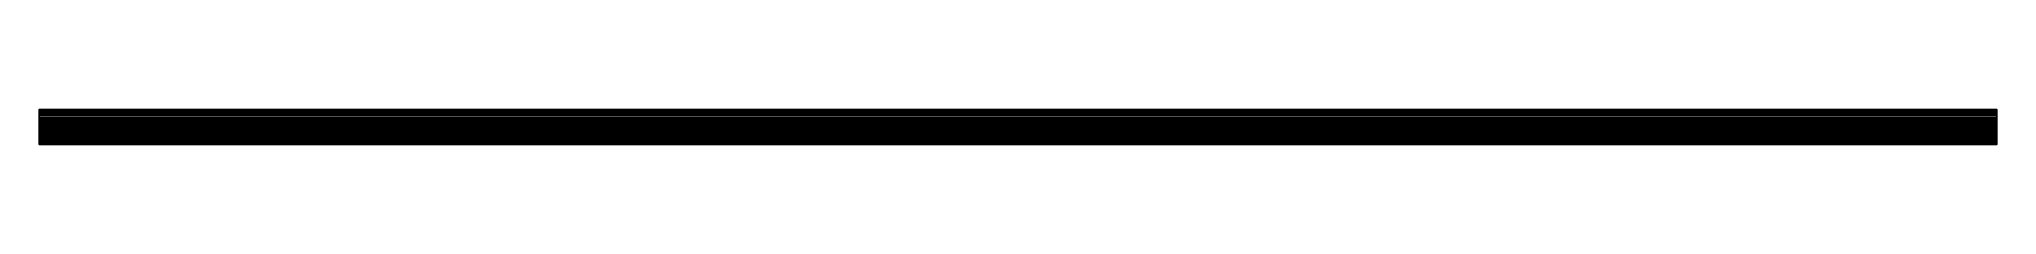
# Model space of a CAD drawing. Extents: x -1000 to 0, y -37 to -20.
import ezdxf

# ---------------------------------------------------------------- set-up
doc = ezdxf.new("R2010")
doc.units = 0
doc.header["$MEASUREMENT"] = 0

msp = doc.modelspace()

# ---------------------------------------------------------------- linework, layer by layer
for points in [[(-1000, -19.6, 0.6), (-1000, -20.8, 0.6), (-1000, -20.8, 10), (-1000, -19.6, 10.3)], [(-1000, -19.6, 0.6), (-1000, -19.7, 0.4), (-1000, -20.8, 0.4), (-1000, -20.8, 0.6)], [(-1000, -19.6, 10.3), (-1000, -19.8, 10.9), (-1000, -20.9, 10.3), (-1000, -20.8, 10)], [(-1000, -19.6, 20.7), (-1000, -20.8, 20.7), (-1000, -20.8, 20.9), (-1000, -19.6, 20.9)], [(-1000, -19.6, 20.9), (-1000, -19.8, 21), (-1000, -20.6, 21), (-1000, -20.8, 20.9)], [(-1000, -19.6, 20.7), (-1000, -19.6, 19.3), (-1000, -20.8, 19.3), (-1000, -20.8, 20.7)], [(-1000, -19.6, 19.3), (-1000, -19.8, 18.4), (-1000, -20.9, 18.9), (-1000, -20.8, 19.3)], [(-1000, -19.6, 20.9), (-1000, -20.8, 20.9), (-1000, -20.8, 20.7), (-1000, -19.6, 20.7)], [(-1000, -20.8, 20.9), (-1000, -20.6, 21), (-1000, -19.8, 21), (-1000, -19.6, 20.9)], [(-1000, -20.8, 20.7), (-1000, -20.8, 19.3), (-1000, -19.6, 19.3), (-1000, -19.6, 20.7)], [(-1000, -20.8, 19.3), (-1000, -20.9, 18.9), (-1000, -19.8, 18.4), (-1000, -19.6, 19.3)], [(-1000, -19.7, 0.4), (-1000, -19.6, 0.6), (0, -19.6, 0.6), (0, -19.7, 0.4)], [(0, -19.6, 10.3), (0, -19.6, 0.6), (-1000, -19.6, 0.6), (-1000, -19.6, 10.3)], [(-1000, -19.6, 10.3), (-1000, -19.8, 10.9), (0, -19.8, 10.9), (0, -19.6, 10.3)], [(0, -19.8, 21), (0, -19.6, 20.9), (-1000, -19.6, 20.9), (-1000, -19.8, 21)], [(-1000, -19.6, 20.9), (-1000, -19.6, 20.7), (0, -19.6, 20.7), (0, -19.6, 20.9)], [(0, -19.6, 20.7), (-1000, -19.6, 20.7), (-1000, -19.6, 19.3), (0, -19.6, 19.3)], [(0, -19.6, 19.3), (-1000, -19.6, 19.3), (-1000, -19.8, 18.4), (0, -19.8, 18.4)], [(-1000, -19.7, 0.4), (-1000, -20.8, 0.4), (-1000, -20.6, 0.1), (-1000, -19.9, 0.1)], [(0, -19.9, 0.1), (0, -19.7, 0.4), (-1000, -19.7, 0.4), (-1000, -19.9, 0.1)], [(-1000, -19.8, 10.9), (-1000, -20.1, 11.4), (-1000, -21.1, 10.5), (-1000, -20.9, 10.3)], [(-1000, -20.9, 18.9), (-1000, -21, 18.7), (-1000, -20.2, 17.7), (-1000, -19.8, 18.4)], [(-1000, -19.8, 18.4), (-1000, -20.2, 17.7), (-1000, -21, 18.7), (-1000, -20.9, 18.9)], [(0, -19.8, 10.9), (0, -20.1, 11.4), (-1000, -20.1, 11.4), (-1000, -19.8, 10.9)], [(0, -20.6, 21), (0, -19.8, 21), (-1000, -19.8, 21), (-1000, -20.6, 21)], [(0, -19.8, 18.4), (-1000, -19.8, 18.4), (-1000, -20.2, 17.7), (0, -20.2, 17.7)], [(-1000, -19.9, 0.1), (-1000, -20.6, 0.1), (-1000, -20.2), (-1000, -19.9, 0.1)], [(0, -20.2), (0, -19.9, 0.1), (-1000, -19.9, 0.1), (-1000, -20.2)], [(0, -19.6, 0.6), (0, -20.8, 0.6), (0, -20.8, 10), (0, -19.6, 10.3)], [(0, -19.6, 0.6), (0, -19.7, 0.4), (0, -20.8, 0.4), (0, -20.8, 0.6)], [(0, -19.6, 10.3), (0, -19.8, 10.9), (0, -20.9, 10.3), (0, -20.8, 10)], [(0, -19.6, 20.7), (0, -20.8, 20.7), (0, -20.8, 20.9), (0, -19.6, 20.9)], [(0, -19.6, 20.9), (0, -19.8, 21), (0, -20.6, 21), (0, -20.8, 20.9)], [(0, -19.6, 20.7), (0, -19.6, 19.3), (0, -20.8, 19.3), (0, -20.8, 20.7)], [(0, -19.6, 19.3), (0, -19.8, 18.4), (0, -20.9, 18.9), (0, -20.8, 19.3)], [(0, -19.6, 20.9), (0, -20.8, 20.9), (0, -20.8, 20.7), (0, -19.6, 20.7)], [(0, -20.8, 20.9), (0, -20.6, 21), (0, -19.8, 21), (0, -19.6, 20.9)], [(0, -20.8, 20.7), (0, -20.8, 19.3), (0, -19.6, 19.3), (0, -19.6, 20.7)], [(0, -20.8, 19.3), (0, -20.9, 18.9), (0, -19.8, 18.4), (0, -19.6, 19.3)], [(0, -19.7, 0.4), (0, -20.8, 0.4), (0, -20.6, 0.1), (0, -19.9, 0.1)], [(0, -19.8, 10.9), (0, -20.1, 11.4), (0, -21.1, 10.5), (0, -20.9, 10.3)], [(0, -20.9, 18.9), (0, -21, 18.7), (0, -20.2, 17.7), (0, -19.8, 18.4)], [(0, -19.8, 18.4), (0, -20.2, 17.7), (0, -21, 18.7), (0, -20.9, 18.9)], [(0, -19.9, 0.1), (0, -20.6, 0.1), (0, -20.2), (0, -19.9, 0.1)], [(-1000, -23.8, 13.2), (-1000, -22, 13.3), (-1000, -20.1, 11.4), (-1000, -21.1, 10.5)], [(-1000, -20.1, 11.4), (-1000, -22, 13.3), (0, -22, 13.3), (0, -20.1, 11.4)], [(-1000, -21, 18.7), (-1000, -20.2, 17.7), (-1000, -21.9, 16.1), (-1000, -22.7, 16.9)], [(-1000, -22.7, 16.9), (-1000, -21.9, 16.1), (-1000, -20.2, 17.7), (-1000, -21, 18.7)], [(-1000, -20.2), (0, -20.2), (0, -20.6, 0.1), (-1000, -20.6, 0.1)], [(0, -20.2, 17.7), (-1000, -20.2, 17.7), (-1000, -21.9, 16.1), (0, -21.9, 16.1)], [(-1000, -20.6, 0.1), (0, -20.6, 0.1), (0, -20.8, 0.4), (-1000, -20.8, 0.4)], [(0, -20.8, 20.9), (0, -20.6, 21), (-1000, -20.6, 21), (-1000, -20.8, 20.9)], [(-1000, -20.8, 0.4), (0, -20.8, 0.4), (0, -20.8, 0.6), (-1000, -20.8, 0.6)], [(-1000, -20.8, 0.6), (0, -20.8, 0.6), (0, -20.8, 10), (-1000, -20.8, 10)], [(0, -20.8, 10), (0, -20.9, 10.3), (-1000, -20.9, 10.3), (-1000, -20.8, 10)], [(0, -20.9, 18.9), (0, -20.8, 19.3), (-1000, -20.8, 19.3), (-1000, -20.9, 18.9)], [(0, -20.8, 19.3), (0, -20.8, 20.7), (-1000, -20.8, 20.7), (-1000, -20.8, 19.3)], [(0, -20.8, 20.7), (0, -20.8, 20.9), (-1000, -20.8, 20.9), (-1000, -20.8, 20.7)], [(-1000, -20.9, 10.3), (-1000, -21.1, 10.5), (0, -21.1, 10.5), (0, -20.9, 10.3)], [(0, -21, 18.7), (0, -20.9, 18.9), (-1000, -20.9, 18.9), (-1000, -21, 18.7)], [(0, -22.7, 16.9), (0, -21, 18.7), (-1000, -21, 18.7), (-1000, -22.7, 16.9)], [(0, -21.1, 10.5), (0, -23.8, 13.2), (-1000, -23.8, 13.2), (-1000, -21.1, 10.5)], [(-1000, -21.9, 16.1), (-1000, -22.3, 15.3), (-1000, -23.7, 15.9), (-1000, -22.7, 16.9)], [(-1000, -22.7, 16.9), (-1000, -23.7, 15.9), (-1000, -22.3, 15.3), (-1000, -21.9, 16.1)], [(-1000, -21.9, 16.1), (0, -21.9, 16.1), (0, -22.3, 15.3), (-1000, -22.3, 15.3)], [(-1000, -23.8, 13.2), (-1000, -22.5, 14.1), (-1000, -22.4, 14.5), (-1000, -22, 13.3)], [(-1000, -22, 13.3), (-1000, -22.4, 14.5), (-1000, -22.5, 14.1), (-1000, -23.8, 13.2)], [(0, -22.4, 14.5), (-1000, -22.4, 14.5), (-1000, -22, 13.3), (0, -22, 13.3)], [(-1000, -23.7, 15.9), (-1000, -22.3, 15.3), (-1000, -22.5, 14.1), (-1000, -23.8, 13.2)], [(-1000, -23.8, 13.2), (-1000, -22.5, 14.1), (-1000, -22.3, 15.3), (-1000, -23.7, 15.9)], [(-1000, -22.3, 15.3), (0, -22.3, 15.3), (0, -22.4, 14.5), (-1000, -22.4, 14.5)], [(0, -23.7, 15.9), (0, -22.7, 16.9), (-1000, -22.7, 16.9), (-1000, -23.7, 15.9)], [(-1000, -23.7, 15.9), (-1000, -23.8, 13.2), (-1000, -24.2, 13.4), (-1000, -24.1, 15.6)], [(-1000, -24.1, 15.6), (-1000, -24.2, 13.4), (-1000, -23.8, 13.2), (-1000, -23.7, 15.9)], [(0, -24.1, 15.6), (0, -23.7, 15.9), (-1000, -23.7, 15.9), (-1000, -24.1, 15.6)], [(0, -24.2, 13.4), (0, -23.8, 13.2), (-1000, -23.8, 13.2), (-1000, -24.2, 13.4)], [(-1000, -24.2, 13.4), (-1000, -24.4, 13.5), (-1000, -24.4, 15.6), (-1000, -24.1, 15.6)], [(-1000, -24.1, 15.6), (-1000, -24.4, 15.6), (-1000, -24.4, 13.5), (-1000, -24.2, 13.4)], [(0, -24.4, 15.6), (0, -24.1, 15.6), (-1000, -24.1, 15.6), (-1000, -24.4, 15.6)], [(-1000, -24.4, 13.5), (-1000, -24.2, 13.4), (0, -24.2, 13.4), (0, -24.4, 13.5)], [(-1000, -24.7, 13.4), (-1000, -24.4, 13.5), (-1000, -24.4, 15.6), (-1000, -24.5, 15.6)], [(-1000, -24.5, 15.6), (-1000, -24.4, 15.6), (-1000, -24.4, 13.5), (-1000, -24.7, 13.4)], [(0, -24.7, 13.4), (0, -24.4, 13.5), (-1000, -24.4, 13.5), (-1000, -24.7, 13.4)], [(0, -24.4, 15.6), (0, -24.5, 15.6), (-1000, -24.5, 15.6), (-1000, -24.4, 15.6)], [(-1000, -24.5, 15.6), (-1000, -24.8, 15.8), (-1000, -24.9, 13.2), (-1000, -24.7, 13.4)], [(-1000, -24.7, 13.4), (-1000, -24.9, 13.2), (-1000, -24.8, 15.8), (-1000, -24.5, 15.6)], [(0, -24.5, 15.6), (0, -24.8, 15.8), (-1000, -24.8, 15.8), (-1000, -24.5, 15.6)], [(-1000, -24.9, 13.2), (-1000, -24.7, 13.4), (0, -24.7, 13.4), (0, -24.9, 13.2)], [(-1000, -25.7, 16.7), (-1000, -24.8, 15.8), (-1000, -26.3, 15.5), (-1000, -26.5, 15.9)], [(-1000, -26.3, 15.5), (-1000, -26.1, 14.9), (-1000, -24.9, 14.9), (-1000, -24.8, 15.8)], [(-1000, -26.5, 15.9), (-1000, -26.3, 15.5), (-1000, -24.8, 15.8), (-1000, -25.7, 16.7)], [(0, -25.7, 16.7), (-1000, -25.7, 16.7), (-1000, -24.8, 15.8), (0, -24.8, 15.8)], [(-1000, -26.3, 11.9), (-1000, -26.9, 12.9), (-1000, -26.2, 13.9), (-1000, -24.9, 13.2)], [(-1000, -26.1, 14.9), (-1000, -26.1, 14.4), (-1000, -24.9, 14.1), (-1000, -24.9, 14.9)], [(-1000, -26.1, 14.4), (-1000, -26.2, 13.9), (-1000, -24.9, 13.2), (-1000, -24.9, 14.1)], [(-1000, -24.9, 14.9), (-1000, -24.9, 14.1), (-1000, -26.1, 14.4), (-1000, -26.1, 14.9)], [(-1000, -24.9, 14.1), (-1000, -24.9, 13.2), (-1000, -26.2, 13.9), (-1000, -26.1, 14.4)], [(0, -26.3, 11.9), (-1000, -26.3, 11.9), (-1000, -24.9, 13.2), (0, -24.9, 13.2)], [(-1000, -26.4, 17.4), (-1000, -27.1, 16.5), (-1000, -26.5, 15.9), (-1000, -25.7, 16.7)], [(-1000, -25.7, 16.7), (-1000, -26.5, 15.9), (-1000, -27.1, 16.5), (-1000, -26.4, 17.4)], [(0, -26.4, 17.4), (-1000, -26.4, 17.4), (-1000, -25.7, 16.7), (0, -25.7, 16.7)], [(-1000, -26.1, 14.4), (0, -26.1, 14.4), (0, -26.2, 13.9), (-1000, -26.2, 13.9)], [(0, -26.1, 14.4), (0, -26.1, 14.9), (-1000, -26.1, 14.9), (-1000, -26.1, 14.4)], [(-1000, -26.1, 14.9), (-1000, -26.3, 15.5), (0, -26.3, 15.5), (0, -26.1, 14.9)], [(-1000, -26.2, 13.9), (0, -26.2, 13.9), (0, -26.9, 12.9), (-1000, -26.9, 12.9)], [(-1000, -27.7, 10.5), (-1000, -26.3, 11.9), (-1000, -30.7, 11.9), (-1000, -29.4, 10.5)], [(-1000, -27.4, 12.6), (-1000, -26.9, 12.9), (-1000, -26.3, 11.9), (-1000, -27.4, 11.9)], [(0, -26.3, 11.9), (-1000, -26.3, 11.9), (-1000, -27.7, 10.5), (0, -27.7, 10.5)], [(0, -26.3, 15.5), (0, -26.5, 15.9), (-1000, -26.5, 15.9), (-1000, -26.3, 15.5)], [(-1000, -26.4, 17.4), (-1000, -26.7, 17.5), (-1000, -27.3, 16.8), (-1000, -27.1, 16.5)], [(-1000, -27.1, 16.5), (-1000, -27.3, 16.8), (-1000, -26.7, 17.5), (-1000, -26.4, 17.4)], [(-1000, -26.7, 17.5), (-1000, -26.4, 17.4), (0, -26.4, 17.4), (0, -26.7, 17.5)], [(0, -26.5, 15.9), (0, -27.1, 16.5), (-1000, -27.1, 16.5), (-1000, -26.5, 15.9)], [(-1000, -26.7, 17.5), (-1000, -27, 17.4), (-1000, -27.2, 17.1), (-1000, -27.3, 16.8)], [(-1000, -27.3, 16.8), (-1000, -27.2, 17.1), (-1000, -27, 17.4), (-1000, -26.7, 17.5)], [(0, -27, 17.4), (0, -26.7, 17.5), (-1000, -26.7, 17.5), (-1000, -27, 17.4)], [(-1000, -27.4, 12.6), (-1000, -26.9, 12.9), (0, -26.9, 12.9), (0, -27.4, 12.6)], [(0, -27.2, 17.1), (0, -27, 17.4), (-1000, -27, 17.4), (-1000, -27.2, 17.1)], [(0, -27.1, 16.5), (0, -27.3, 16.8), (-1000, -27.3, 16.8), (-1000, -27.1, 16.5)], [(0, -27.3, 16.8), (0, -27.2, 17.1), (-1000, -27.2, 17.1), (-1000, -27.3, 16.8)], [(-1000, -28.5, 11.9), (-1000, -28.5, 12.4), (-1000, -27.4, 12.6), (-1000, -27.4, 11.9)], [(-1000, -28.5, 12.4), (-1000, -27.4, 12.6), (0, -27.4, 12.6), (0, -28.5, 12.4)], [(-1000, -27.8, 10.3), (-1000, -27.7, 10.5), (-1000, -29.4, 10.5), (-1000, -29.2, 10.3)], [(-1000, -27.8, 10.3), (0, -27.8, 10.3), (0, -27.7, 10.5), (-1000, -27.7, 10.5)], [(-1000, -27.9, 10), (-1000, -27.8, 10.3), (-1000, -29.2, 10.3), (-1000, -29.1, 10)], [(0, -27.9, 10), (-1000, -27.9, 10), (-1000, -27.8, 10.3), (0, -27.8, 10.3)], [(-1000, -27.9, 0.6), (-1000, -29.1, 0.6), (-1000, -29.1, 10), (-1000, -27.9, 10)], [(-1000, -27.9, 0.6), (-1000, -28, 0.4), (-1000, -29.1, 0.4), (-1000, -29.1, 0.6)], [(-1000, -28, 0.4), (-1000, -27.9, 0.6), (0, -27.9, 0.6), (0, -28, 0.4)], [(0, -27.9, 10), (0, -27.9, 0.6), (-1000, -27.9, 0.6), (-1000, -27.9, 10)], [(-1000, -28, 0.4), (-1000, -29.1, 0.4), (-1000, -28.9, 0.1), (-1000, -28.1, 0.1)], [(0, -28.1, 0.1), (0, -28, 0.4), (-1000, -28, 0.4), (-1000, -28.1, 0.1)], [(-1000, -28.1, 0.1), (-1000, -28.9, 0.1), (-1000, -28.5), (-1000, -28.1, 0.1)], [(0, -28.5), (0, -28.1, 0.1), (-1000, -28.1, 0.1), (-1000, -28.5)], [(-1000, -29.6, 11.9), (-1000, -29.6, 12.6), (-1000, -28.5, 12.4), (-1000, -28.5, 11.9)], [(-1000, -28.5), (0, -28.5), (0, -28.9, 0.1), (-1000, -28.9, 0.1)], [(-1000, -29.6, 12.6), (-1000, -28.5, 12.4), (0, -28.5, 12.4), (0, -29.6, 12.6)], [(-1000, -28.9, 0.1), (0, -28.9, 0.1), (0, -29.1, 0.4), (-1000, -29.1, 0.4)], [(-1000, -29.1, 0.4), (0, -29.1, 0.4), (0, -29.1, 0.6), (-1000, -29.1, 0.6)], [(-1000, -29.1, 0.6), (0, -29.1, 0.6), (0, -29.1, 10), (-1000, -29.1, 10)], [(0, -29.1, 10), (0, -29.2, 10.3), (-1000, -29.2, 10.3), (-1000, -29.1, 10)], [(-1000, -29.4, 10.5), (-1000, -29.2, 10.3), (0, -29.2, 10.3), (0, -29.4, 10.5)], [(0, -29.4, 10.5), (0, -30.7, 11.9), (-1000, -30.7, 11.9), (-1000, -29.4, 10.5)], [(-1000, -29.6, 11.9), (-1000, -30.7, 11.9), (-1000, -30.2, 12.9), (-1000, -29.6, 12.6)], [(-1000, -30.2, 12.9), (-1000, -29.6, 12.6), (0, -29.6, 12.6), (0, -30.2, 12.9)], [(-1000, -29.9, 16.5), (-1000, -29.7, 16.8), (-1000, -30.4, 17.5), (-1000, -30.7, 17.4)], [(-1000, -29.7, 16.8), (-1000, -29.8, 17.1), (-1000, -30, 17.4), (-1000, -30.4, 17.5)], [(-1000, -30.7, 17.4), (-1000, -30.4, 17.5), (-1000, -29.7, 16.8), (-1000, -29.9, 16.5)], [(-1000, -30.4, 17.5), (-1000, -30, 17.4), (-1000, -29.8, 17.1), (-1000, -29.7, 16.8)], [(-1000, -29.8, 17.1), (0, -29.8, 17.1), (0, -29.7, 16.8), (-1000, -29.7, 16.8)], [(-1000, -29.7, 16.8), (0, -29.7, 16.8), (0, -29.9, 16.5), (-1000, -29.9, 16.5)], [(0, -30, 17.4), (0, -29.8, 17.1), (-1000, -29.8, 17.1), (-1000, -30, 17.4)], [(-1000, -31.3, 16.7), (-1000, -30.5, 15.9), (-1000, -29.9, 16.5), (-1000, -30.7, 17.4)], [(-1000, -30.7, 17.4), (-1000, -29.9, 16.5), (-1000, -30.5, 15.9), (-1000, -31.3, 16.7)], [(-1000, -29.9, 16.5), (0, -29.9, 16.5), (0, -30.5, 15.9), (-1000, -30.5, 15.9)], [(0, -23.8, 13.2), (0, -22, 13.3), (0, -20.1, 11.4), (0, -21.1, 10.5)], [(0, -21, 18.7), (0, -20.2, 17.7), (0, -21.9, 16.1), (0, -22.7, 16.9)], [(0, -22.7, 16.9), (0, -21.9, 16.1), (0, -20.2, 17.7), (0, -21, 18.7)], [(0, -21.9, 16.1), (0, -22.3, 15.3), (0, -23.7, 15.9), (0, -22.7, 16.9)], [(0, -22.7, 16.9), (0, -23.7, 15.9), (0, -22.3, 15.3), (0, -21.9, 16.1)], [(0, -23.8, 13.2), (0, -22.5, 14.1), (0, -22.4, 14.5), (0, -22, 13.3)], [(0, -22, 13.3), (0, -22.4, 14.5), (0, -22.5, 14.1), (0, -23.8, 13.2)], [(0, -23.7, 15.9), (0, -22.3, 15.3), (0, -22.5, 14.1), (0, -23.8, 13.2)], [(0, -23.8, 13.2), (0, -22.5, 14.1), (0, -22.3, 15.3), (0, -23.7, 15.9)], [(0, -23.7, 15.9), (0, -23.8, 13.2), (0, -24.2, 13.4), (0, -24.1, 15.6)], [(0, -24.1, 15.6), (0, -24.2, 13.4), (0, -23.8, 13.2), (0, -23.7, 15.9)], [(0, -24.2, 13.4), (0, -24.4, 13.5), (0, -24.4, 15.6), (0, -24.1, 15.6)], [(0, -24.1, 15.6), (0, -24.4, 15.6), (0, -24.4, 13.5), (0, -24.2, 13.4)], [(0, -24.7, 13.4), (0, -24.4, 13.5), (0, -24.4, 15.6), (0, -24.5, 15.6)], [(0, -24.5, 15.6), (0, -24.4, 15.6), (0, -24.4, 13.5), (0, -24.7, 13.4)], [(0, -24.5, 15.6), (0, -24.8, 15.8), (0, -24.9, 13.2), (0, -24.7, 13.4)], [(0, -24.7, 13.4), (0, -24.9, 13.2), (0, -24.8, 15.8), (0, -24.5, 15.6)], [(0, -25.7, 16.7), (0, -24.8, 15.8), (0, -26.3, 15.5), (0, -26.5, 15.9)], [(0, -26.3, 15.5), (0, -26.1, 14.9), (0, -24.9, 14.9), (0, -24.8, 15.8)], [(0, -26.5, 15.9), (0, -26.3, 15.5), (0, -24.8, 15.8), (0, -25.7, 16.7)], [(0, -26.3, 11.9), (0, -26.9, 12.9), (0, -26.2, 13.9), (0, -24.9, 13.2)], [(0, -26.1, 14.9), (0, -26.1, 14.4), (0, -24.9, 14.1), (0, -24.9, 14.9)], [(0, -26.1, 14.4), (0, -26.2, 13.9), (0, -24.9, 13.2), (0, -24.9, 14.1)], [(0, -24.9, 14.9), (0, -24.9, 14.1), (0, -26.1, 14.4), (0, -26.1, 14.9)], [(0, -24.9, 14.1), (0, -24.9, 13.2), (0, -26.2, 13.9), (0, -26.1, 14.4)], [(0, -26.4, 17.4), (0, -27.1, 16.5), (0, -26.5, 15.9), (0, -25.7, 16.7)], [(0, -25.7, 16.7), (0, -26.5, 15.9), (0, -27.1, 16.5), (0, -26.4, 17.4)], [(0, -27.7, 10.5), (0, -26.3, 11.9), (0, -30.7, 11.9), (0, -29.4, 10.5)], [(0, -27.4, 12.6), (0, -26.9, 12.9), (0, -26.3, 11.9), (0, -27.4, 11.9)], [(0, -26.4, 17.4), (0, -26.7, 17.5), (0, -27.3, 16.8), (0, -27.1, 16.5)], [(0, -27.1, 16.5), (0, -27.3, 16.8), (0, -26.7, 17.5), (0, -26.4, 17.4)], [(0, -26.7, 17.5), (0, -27, 17.4), (0, -27.2, 17.1), (0, -27.3, 16.8)], [(0, -27.3, 16.8), (0, -27.2, 17.1), (0, -27, 17.4), (0, -26.7, 17.5)], [(0, -28.5, 11.9), (0, -28.5, 12.4), (0, -27.4, 12.6), (0, -27.4, 11.9)], [(0, -27.8, 10.3), (0, -27.7, 10.5), (0, -29.4, 10.5), (0, -29.2, 10.3)], [(0, -27.9, 10), (0, -27.8, 10.3), (0, -29.2, 10.3), (0, -29.1, 10)], [(0, -27.9, 0.6), (0, -29.1, 0.6), (0, -29.1, 10), (0, -27.9, 10)], [(0, -27.9, 0.6), (0, -28, 0.4), (0, -29.1, 0.4), (0, -29.1, 0.6)], [(0, -28, 0.4), (0, -29.1, 0.4), (0, -28.9, 0.1), (0, -28.1, 0.1)], [(0, -28.1, 0.1), (0, -28.9, 0.1), (0, -28.5), (0, -28.1, 0.1)], [(0, -29.6, 11.9), (0, -29.6, 12.6), (0, -28.5, 12.4), (0, -28.5, 11.9)], [(0, -29.6, 11.9), (0, -30.7, 11.9), (0, -30.2, 12.9), (0, -29.6, 12.6)], [(0, -29.9, 16.5), (0, -29.7, 16.8), (0, -30.4, 17.5), (0, -30.7, 17.4)], [(0, -29.7, 16.8), (0, -29.8, 17.1), (0, -30, 17.4), (0, -30.4, 17.5)], [(0, -30.7, 17.4), (0, -30.4, 17.5), (0, -29.7, 16.8), (0, -29.9, 16.5)], [(0, -30.4, 17.5), (0, -30, 17.4), (0, -29.8, 17.1), (0, -29.7, 16.8)], [(0, -31.3, 16.7), (0, -30.5, 15.9), (0, -29.9, 16.5), (0, -30.7, 17.4)], [(0, -30.7, 17.4), (0, -29.9, 16.5), (0, -30.5, 15.9), (0, -31.3, 16.7)], [(0, -30.4, 17.5), (0, -30, 17.4), (-1000, -30, 17.4), (-1000, -30.4, 17.5)], [(-1000, -32.1, 13.2), (-1000, -30.8, 13.9), (-1000, -30.2, 12.9), (-1000, -30.7, 11.9)], [(0, -30.2, 12.9), (0, -30.8, 13.9), (-1000, -30.8, 13.9), (-1000, -30.2, 12.9)], [(0, -30.7, 17.4), (0, -30.4, 17.5), (-1000, -30.4, 17.5), (-1000, -30.7, 17.4)], [(-1000, -30.5, 15.9), (-1000, -30.8, 15.5), (-1000, -32.2, 15.8), (-1000, -31.3, 16.7)], [(-1000, -31.3, 16.7), (-1000, -32.2, 15.8), (-1000, -30.8, 15.5), (-1000, -30.5, 15.9)], [(-1000, -30.5, 15.9), (-1000, -30.8, 15.5), (0, -30.8, 15.5), (0, -30.5, 15.9)], [(-1000, -30.7, 11.9), (-1000, -32.1, 13.2), (0, -32.1, 13.2), (0, -30.7, 11.9)], [(0, -31.3, 16.7), (0, -30.7, 17.4), (-1000, -30.7, 17.4), (-1000, -31.3, 16.7)], [(-1000, -32.2, 15.8), (-1000, -32.2, 14.9), (-1000, -30.9, 14.9), (-1000, -30.8, 15.5)], [(-1000, -32.1, 14.1), (-1000, -32.1, 13.2), (-1000, -30.8, 13.9), (-1000, -30.9, 14.4)], [(-1000, -30.9, 14.4), (-1000, -30.8, 13.9), (-1000, -32.1, 13.2), (-1000, -32.1, 14.1)], [(-1000, -30.8, 15.5), (-1000, -30.9, 14.9), (0, -30.9, 14.9), (0, -30.8, 15.5)], [(-1000, -30.9, 14.4), (-1000, -30.8, 13.9), (0, -30.8, 13.9), (0, -30.9, 14.4)], [(-1000, -32.2, 14.9), (-1000, -32.1, 14.1), (-1000, -30.9, 14.4), (-1000, -30.9, 14.9)], [(-1000, -30.9, 14.9), (-1000, -30.9, 14.4), (-1000, -32.1, 14.1), (-1000, -32.2, 14.9)], [(-1000, -30.9, 14.9), (-1000, -30.9, 14.4), (0, -30.9, 14.4), (0, -30.9, 14.9)], [(0, -32.2, 15.8), (0, -31.3, 16.7), (-1000, -31.3, 16.7), (-1000, -32.2, 15.8)], [(-1000, -32.4, 13.4), (-1000, -32.1, 13.2), (-1000, -32.2, 15.8), (-1000, -32.5, 15.6)], [(-1000, -32.5, 15.6), (-1000, -32.2, 15.8), (-1000, -32.1, 13.2), (-1000, -32.4, 13.4)], [(-1000, -32.1, 13.2), (-1000, -32.4, 13.4), (0, -32.4, 13.4), (0, -32.1, 13.2)], [(-1000, -32.5, 15.6), (-1000, -32.2, 15.8), (0, -32.2, 15.8), (0, -32.5, 15.6)], [(-1000, -32.5, 15.6), (-1000, -32.7, 15.6), (-1000, -32.7, 13.5), (-1000, -32.4, 13.4)], [(-1000, -32.4, 13.4), (-1000, -32.7, 13.5), (-1000, -32.7, 15.6), (-1000, -32.5, 15.6)], [(-1000, -32.4, 13.4), (-1000, -32.7, 13.5), (0, -32.7, 13.5), (0, -32.4, 13.4)], [(-1000, -32.7, 15.6), (-1000, -32.5, 15.6), (0, -32.5, 15.6), (0, -32.7, 15.6)], [(-1000, -32.9, 15.6), (-1000, -32.7, 15.6), (-1000, -32.7, 13.5), (-1000, -32.9, 13.4)], [(-1000, -32.9, 13.4), (-1000, -32.7, 13.5), (-1000, -32.7, 15.6), (-1000, -32.9, 15.6)], [(0, -32.7, 13.5), (0, -32.9, 13.4), (-1000, -32.9, 13.4), (-1000, -32.7, 13.5)], [(0, -32.9, 15.6), (0, -32.7, 15.6), (-1000, -32.7, 15.6), (-1000, -32.9, 15.6)], [(-1000, -32.9, 15.6), (-1000, -32.9, 13.4), (-1000, -33.2, 13.2), (-1000, -33.3, 15.9)], [(-1000, -33.3, 15.9), (-1000, -33.2, 13.2), (-1000, -32.9, 13.4), (-1000, -32.9, 15.6)], [(-1000, -32.9, 13.4), (-1000, -33.2, 13.2), (0, -33.2, 13.2), (0, -32.9, 13.4)], [(-1000, -33.3, 15.9), (-1000, -32.9, 15.6), (0, -32.9, 15.6), (0, -33.3, 15.9)], [(-1000, -35, 13.3), (-1000, -33.2, 13.2), (-1000, -35.9, 10.5), (-1000, -36.9, 11.4)], [(-1000, -36.9, 11.4), (-1000, -35.9, 10.5), (-1000, -33.2, 13.2), (-1000, -35, 13.3)], [(-1000, -35, 13.3), (-1000, -33.2, 13.2), (-1000, -35.9, 10.5), (-1000, -36.9, 11.4)], [(-1000, -36.9, 11.4), (-1000, -35.9, 10.5), (-1000, -33.2, 13.2), (-1000, -35, 13.3)], [(-1000, -33.2, 13.2), (-1000, -34.5, 14.1), (-1000, -34.7, 15.3), (-1000, -33.3, 15.9)], [(-1000, -35, 13.3), (-1000, -34.6, 14.5), (-1000, -34.5, 14.1), (-1000, -33.2, 13.2)], [(-1000, -33.3, 15.9), (-1000, -34.7, 15.3), (-1000, -34.5, 14.1), (-1000, -33.2, 13.2)], [(-1000, -33.2, 13.2), (-1000, -34.5, 14.1), (-1000, -34.6, 14.5), (-1000, -35, 13.3)], [(-1000, -35.9, 10.5), (-1000, -33.2, 13.2), (0, -33.2, 13.2), (0, -35.9, 10.5)], [(-1000, -34.3, 16.9), (-1000, -33.3, 15.9), (-1000, -34.7, 15.3), (-1000, -35.2, 16.1)], [(-1000, -35.2, 16.1), (-1000, -34.7, 15.3), (-1000, -33.3, 15.9), (-1000, -34.3, 16.9)], [(-1000, -34.3, 16.9), (-1000, -33.3, 15.9), (0, -33.3, 15.9), (0, -34.3, 16.9)], [(-1000, -34.3, 16.9), (-1000, -35.2, 16.1), (-1000, -36.8, 17.7), (-1000, -36, 18.7)], [(-1000, -36, 18.7), (-1000, -36.8, 17.7), (-1000, -35.2, 16.1), (-1000, -34.3, 16.9)], [(0, -36, 18.7), (-1000, -36, 18.7), (-1000, -34.3, 16.9), (0, -34.3, 16.9)], [(-1000, -34.6, 14.5), (0, -34.6, 14.5), (0, -35, 13.3), (-1000, -35, 13.3)], [(0, -34.6, 14.5), (-1000, -34.6, 14.5), (-1000, -34.7, 15.3), (0, -34.7, 15.3)], [(0, -34.7, 15.3), (0, -35.2, 16.1), (-1000, -35.2, 16.1), (-1000, -34.7, 15.3)], [(-1000, -36.9, 11.4), (0, -36.9, 11.4), (0, -35, 13.3), (-1000, -35, 13.3)], [(0, -35.2, 16.1), (-1000, -35.2, 16.1), (-1000, -36.8, 17.7), (0, -36.8, 17.7)], [(-1000, -36.1, 10.3), (-1000, -35.9, 10.5), (-1000, -36.9, 11.4), (-1000, -37.3, 10.9)], [(-1000, -37.3, 10.9), (-1000, -36.9, 11.4), (-1000, -35.9, 10.5), (-1000, -36.1, 10.3)], [(-1000, -37.3, 10.9), (-1000, -36.9, 11.4), (-1000, -35.9, 10.5), (-1000, -36.1, 10.3)], [(0, -36.1, 10.3), (0, -35.9, 10.5), (-1000, -35.9, 10.5), (-1000, -36.1, 10.3)], [(-1000, -37.3, 18.4), (-1000, -36.8, 17.7), (-1000, -36, 18.7), (-1000, -36.2, 18.9)], [(-1000, -36.2, 18.9), (-1000, -36, 18.7), (-1000, -36.8, 17.7), (-1000, -37.3, 18.4)], [(0, -36.2, 18.9), (-1000, -36.2, 18.9), (-1000, -36, 18.7), (0, -36, 18.7)], [(-1000, -36.2, 10), (-1000, -36.1, 10.3), (-1000, -37.3, 10.9), (-1000, -37.4, 10.3)], [(-1000, -37.4, 10.3), (-1000, -37.3, 10.9), (-1000, -36.1, 10.3), (-1000, -36.2, 10)], [(-1000, -37.4, 10.3), (-1000, -37.3, 10.9), (-1000, -36.1, 10.3), (-1000, -36.2, 10)], [(-1000, -36.2, 10), (-1000, -36.1, 10.3), (0, -36.1, 10.3), (0, -36.2, 10)], [(-1000, -36.2, 0.6), (-1000, -37.4, 0.6), (-1000, -37.4, 10.3), (-1000, -36.2, 10)], [(-1000, -36.2, 0.6), (-1000, -36.2, 0.4), (-1000, -37.4, 0.4), (-1000, -37.4, 0.6)], [(-1000, -36.2, 0.4), (-1000, -37.4, 0.4), (-1000, -37.2, 0.1), (-1000, -36.4, 0.1)], [(-1000, -37.4, 20.9), (-1000, -36.2, 20.9), (-1000, -36.2, 20.7), (-1000, -37.4, 20.7)], [(-1000, -36.2, 20.9), (-1000, -36.4, 21), (-1000, -37.3, 21), (-1000, -37.4, 20.9)], [(-1000, -36.2, 20.7), (-1000, -36.2, 19.3), (-1000, -37.4, 19.3), (-1000, -37.4, 20.7)], [(-1000, -36.2, 19.3), (-1000, -36.2, 18.9), (-1000, -37.3, 18.4), (-1000, -37.4, 19.3)], [(-1000, -37.4, 20.7), (-1000, -36.2, 20.7), (-1000, -36.2, 20.9), (-1000, -37.4, 20.9)], [(-1000, -37.4, 20.9), (-1000, -37.3, 21), (-1000, -36.4, 21), (-1000, -36.2, 20.9)], [(-1000, -37.4, 20.7), (-1000, -37.4, 19.3), (-1000, -36.2, 19.3), (-1000, -36.2, 20.7)], [(-1000, -37.4, 19.3), (-1000, -37.3, 18.4), (-1000, -36.2, 18.9), (-1000, -36.2, 19.3)], [(0, -36.4, 0.1), (0, -36.2, 0.4), (-1000, -36.2, 0.4), (-1000, -36.4, 0.1)], [(-1000, -36.2, 0.4), (-1000, -36.2, 0.6), (0, -36.2, 0.6), (0, -36.2, 0.4)], [(0, -36.2, 10), (0, -36.2, 0.6), (-1000, -36.2, 0.6), (-1000, -36.2, 10)], [(-1000, -36.4, 21), (-1000, -36.2, 20.9), (0, -36.2, 20.9), (0, -36.4, 21)], [(0, -36.2, 20.9), (-1000, -36.2, 20.9), (-1000, -36.2, 20.7), (0, -36.2, 20.7)], [(0, -36.2, 20.7), (-1000, -36.2, 20.7), (-1000, -36.2, 19.3), (0, -36.2, 19.3)], [(0, -36.2, 19.3), (-1000, -36.2, 19.3), (-1000, -36.2, 18.9), (0, -36.2, 18.9)], [(-1000, -36.4, 0.1), (-1000, -37.2, 0.1), (-1000, -36.8), (-1000, -36.4, 0.1)], [(0, -36.8), (0, -36.4, 0.1), (-1000, -36.4, 0.1), (-1000, -36.8)], [(-1000, -37.3, 21), (-1000, -36.4, 21), (0, -36.4, 21), (0, -37.3, 21)], [(-1000, -36.8), (0, -36.8), (0, -37.2, 0.1), (-1000, -37.2, 0.1)], [(0, -36.8, 17.7), (-1000, -36.8, 17.7), (-1000, -37.3, 18.4), (0, -37.3, 18.4)], [(-1000, -37.3, 10.9), (0, -37.3, 10.9), (0, -36.9, 11.4), (-1000, -36.9, 11.4)], [(-1000, -37.2, 0.1), (0, -37.2, 0.1), (0, -37.4, 0.4), (-1000, -37.4, 0.4)], [(-1000, -37.4, 10.3), (0, -37.4, 10.3), (0, -37.3, 10.9), (-1000, -37.3, 10.9)], [(0, -37.3, 18.4), (-1000, -37.3, 18.4), (-1000, -37.4, 19.3), (0, -37.4, 19.3)], [(0, -37.4, 20.9), (0, -37.3, 21), (-1000, -37.3, 21), (-1000, -37.4, 20.9)], [(-1000, -37.4, 0.4), (0, -37.4, 0.4), (0, -37.4, 0.6), (-1000, -37.4, 0.6)], [(-1000, -37.4, 0.6), (0, -37.4, 0.6), (0, -37.4, 10.3), (-1000, -37.4, 10.3)], [(0, -37.4, 19.3), (0, -37.4, 20.7), (-1000, -37.4, 20.7), (-1000, -37.4, 19.3)], [(0, -37.4, 20.7), (0, -37.4, 20.9), (-1000, -37.4, 20.9), (-1000, -37.4, 20.7)], [(0, -32.1, 13.2), (0, -30.8, 13.9), (0, -30.2, 12.9), (0, -30.7, 11.9)], [(0, -30.5, 15.9), (0, -30.8, 15.5), (0, -32.2, 15.8), (0, -31.3, 16.7)], [(0, -31.3, 16.7), (0, -32.2, 15.8), (0, -30.8, 15.5), (0, -30.5, 15.9)], [(0, -32.2, 15.8), (0, -32.2, 14.9), (0, -30.9, 14.9), (0, -30.8, 15.5)], [(0, -32.1, 14.1), (0, -32.1, 13.2), (0, -30.8, 13.9), (0, -30.9, 14.4)], [(0, -30.9, 14.4), (0, -30.8, 13.9), (0, -32.1, 13.2), (0, -32.1, 14.1)], [(0, -32.2, 14.9), (0, -32.1, 14.1), (0, -30.9, 14.4), (0, -30.9, 14.9)], [(0, -30.9, 14.9), (0, -30.9, 14.4), (0, -32.1, 14.1), (0, -32.2, 14.9)], [(0, -32.4, 13.4), (0, -32.1, 13.2), (0, -32.2, 15.8), (0, -32.5, 15.6)], [(0, -32.5, 15.6), (0, -32.2, 15.8), (0, -32.1, 13.2), (0, -32.4, 13.4)], [(0, -32.5, 15.6), (0, -32.7, 15.6), (0, -32.7, 13.5), (0, -32.4, 13.4)], [(0, -32.4, 13.4), (0, -32.7, 13.5), (0, -32.7, 15.6), (0, -32.5, 15.6)], [(0, -32.9, 15.6), (0, -32.7, 15.6), (0, -32.7, 13.5), (0, -32.9, 13.4)], [(0, -32.9, 13.4), (0, -32.7, 13.5), (0, -32.7, 15.6), (0, -32.9, 15.6)], [(0, -32.9, 15.6), (0, -32.9, 13.4), (0, -33.2, 13.2), (0, -33.3, 15.9)], [(0, -33.3, 15.9), (0, -33.2, 13.2), (0, -32.9, 13.4), (0, -32.9, 15.6)], [(0, -35, 13.3), (0, -33.2, 13.2), (0, -35.9, 10.5), (0, -36.9, 11.4)], [(0, -36.9, 11.4), (0, -35.9, 10.5), (0, -33.2, 13.2), (0, -35, 13.3)], [(0, -35, 13.3), (0, -33.2, 13.2), (0, -35.9, 10.5), (0, -36.9, 11.4)], [(0, -36.9, 11.4), (0, -35.9, 10.5), (0, -33.2, 13.2), (0, -35, 13.3)], [(0, -33.2, 13.2), (0, -34.5, 14.1), (0, -34.7, 15.3), (0, -33.3, 15.9)], [(0, -35, 13.3), (0, -34.6, 14.5), (0, -34.5, 14.1), (0, -33.2, 13.2)], [(0, -33.3, 15.9), (0, -34.7, 15.3), (0, -34.5, 14.1), (0, -33.2, 13.2)], [(0, -33.2, 13.2), (0, -34.5, 14.1), (0, -34.6, 14.5), (0, -35, 13.3)], [(0, -34.3, 16.9), (0, -33.3, 15.9), (0, -34.7, 15.3), (0, -35.2, 16.1)], [(0, -35.2, 16.1), (0, -34.7, 15.3), (0, -33.3, 15.9), (0, -34.3, 16.9)], [(0, -34.3, 16.9), (0, -35.2, 16.1), (0, -36.8, 17.7), (0, -36, 18.7)], [(0, -36, 18.7), (0, -36.8, 17.7), (0, -35.2, 16.1), (0, -34.3, 16.9)], [(0, -36.1, 10.3), (0, -35.9, 10.5), (0, -36.9, 11.4), (0, -37.3, 10.9)], [(0, -37.3, 10.9), (0, -36.9, 11.4), (0, -35.9, 10.5), (0, -36.1, 10.3)], [(0, -37.3, 10.9), (0, -36.9, 11.4), (0, -35.9, 10.5), (0, -36.1, 10.3)], [(0, -37.3, 18.4), (0, -36.8, 17.7), (0, -36, 18.7), (0, -36.2, 18.9)], [(0, -36.2, 18.9), (0, -36, 18.7), (0, -36.8, 17.7), (0, -37.3, 18.4)], [(0, -36.2, 10), (0, -36.1, 10.3), (0, -37.3, 10.9), (0, -37.4, 10.3)], [(0, -37.4, 10.3), (0, -37.3, 10.9), (0, -36.1, 10.3), (0, -36.2, 10)], [(0, -37.4, 10.3), (0, -37.3, 10.9), (0, -36.1, 10.3), (0, -36.2, 10)], [(0, -36.2, 0.6), (0, -37.4, 0.6), (0, -37.4, 10.3), (0, -36.2, 10)], [(0, -36.2, 0.6), (0, -36.2, 0.4), (0, -37.4, 0.4), (0, -37.4, 0.6)], [(0, -36.2, 0.4), (0, -37.4, 0.4), (0, -37.2, 0.1), (0, -36.4, 0.1)], [(0, -37.4, 20.9), (0, -36.2, 20.9), (0, -36.2, 20.7), (0, -37.4, 20.7)], [(0, -36.2, 20.9), (0, -36.4, 21), (0, -37.3, 21), (0, -37.4, 20.9)], [(0, -36.2, 20.7), (0, -36.2, 19.3), (0, -37.4, 19.3), (0, -37.4, 20.7)], [(0, -36.2, 19.3), (0, -36.2, 18.9), (0, -37.3, 18.4), (0, -37.4, 19.3)], [(0, -37.4, 20.7), (0, -36.2, 20.7), (0, -36.2, 20.9), (0, -37.4, 20.9)], [(0, -37.4, 20.9), (0, -37.3, 21), (0, -36.4, 21), (0, -36.2, 20.9)], [(0, -37.4, 20.7), (0, -37.4, 19.3), (0, -36.2, 19.3), (0, -36.2, 20.7)], [(0, -37.4, 19.3), (0, -37.3, 18.4), (0, -36.2, 18.9), (0, -36.2, 19.3)], [(0, -36.4, 0.1), (0, -37.2, 0.1), (0, -36.8), (0, -36.4, 0.1)]]:
    msp.add_3dface(points)

doc.saveas('drawing.dxf')
